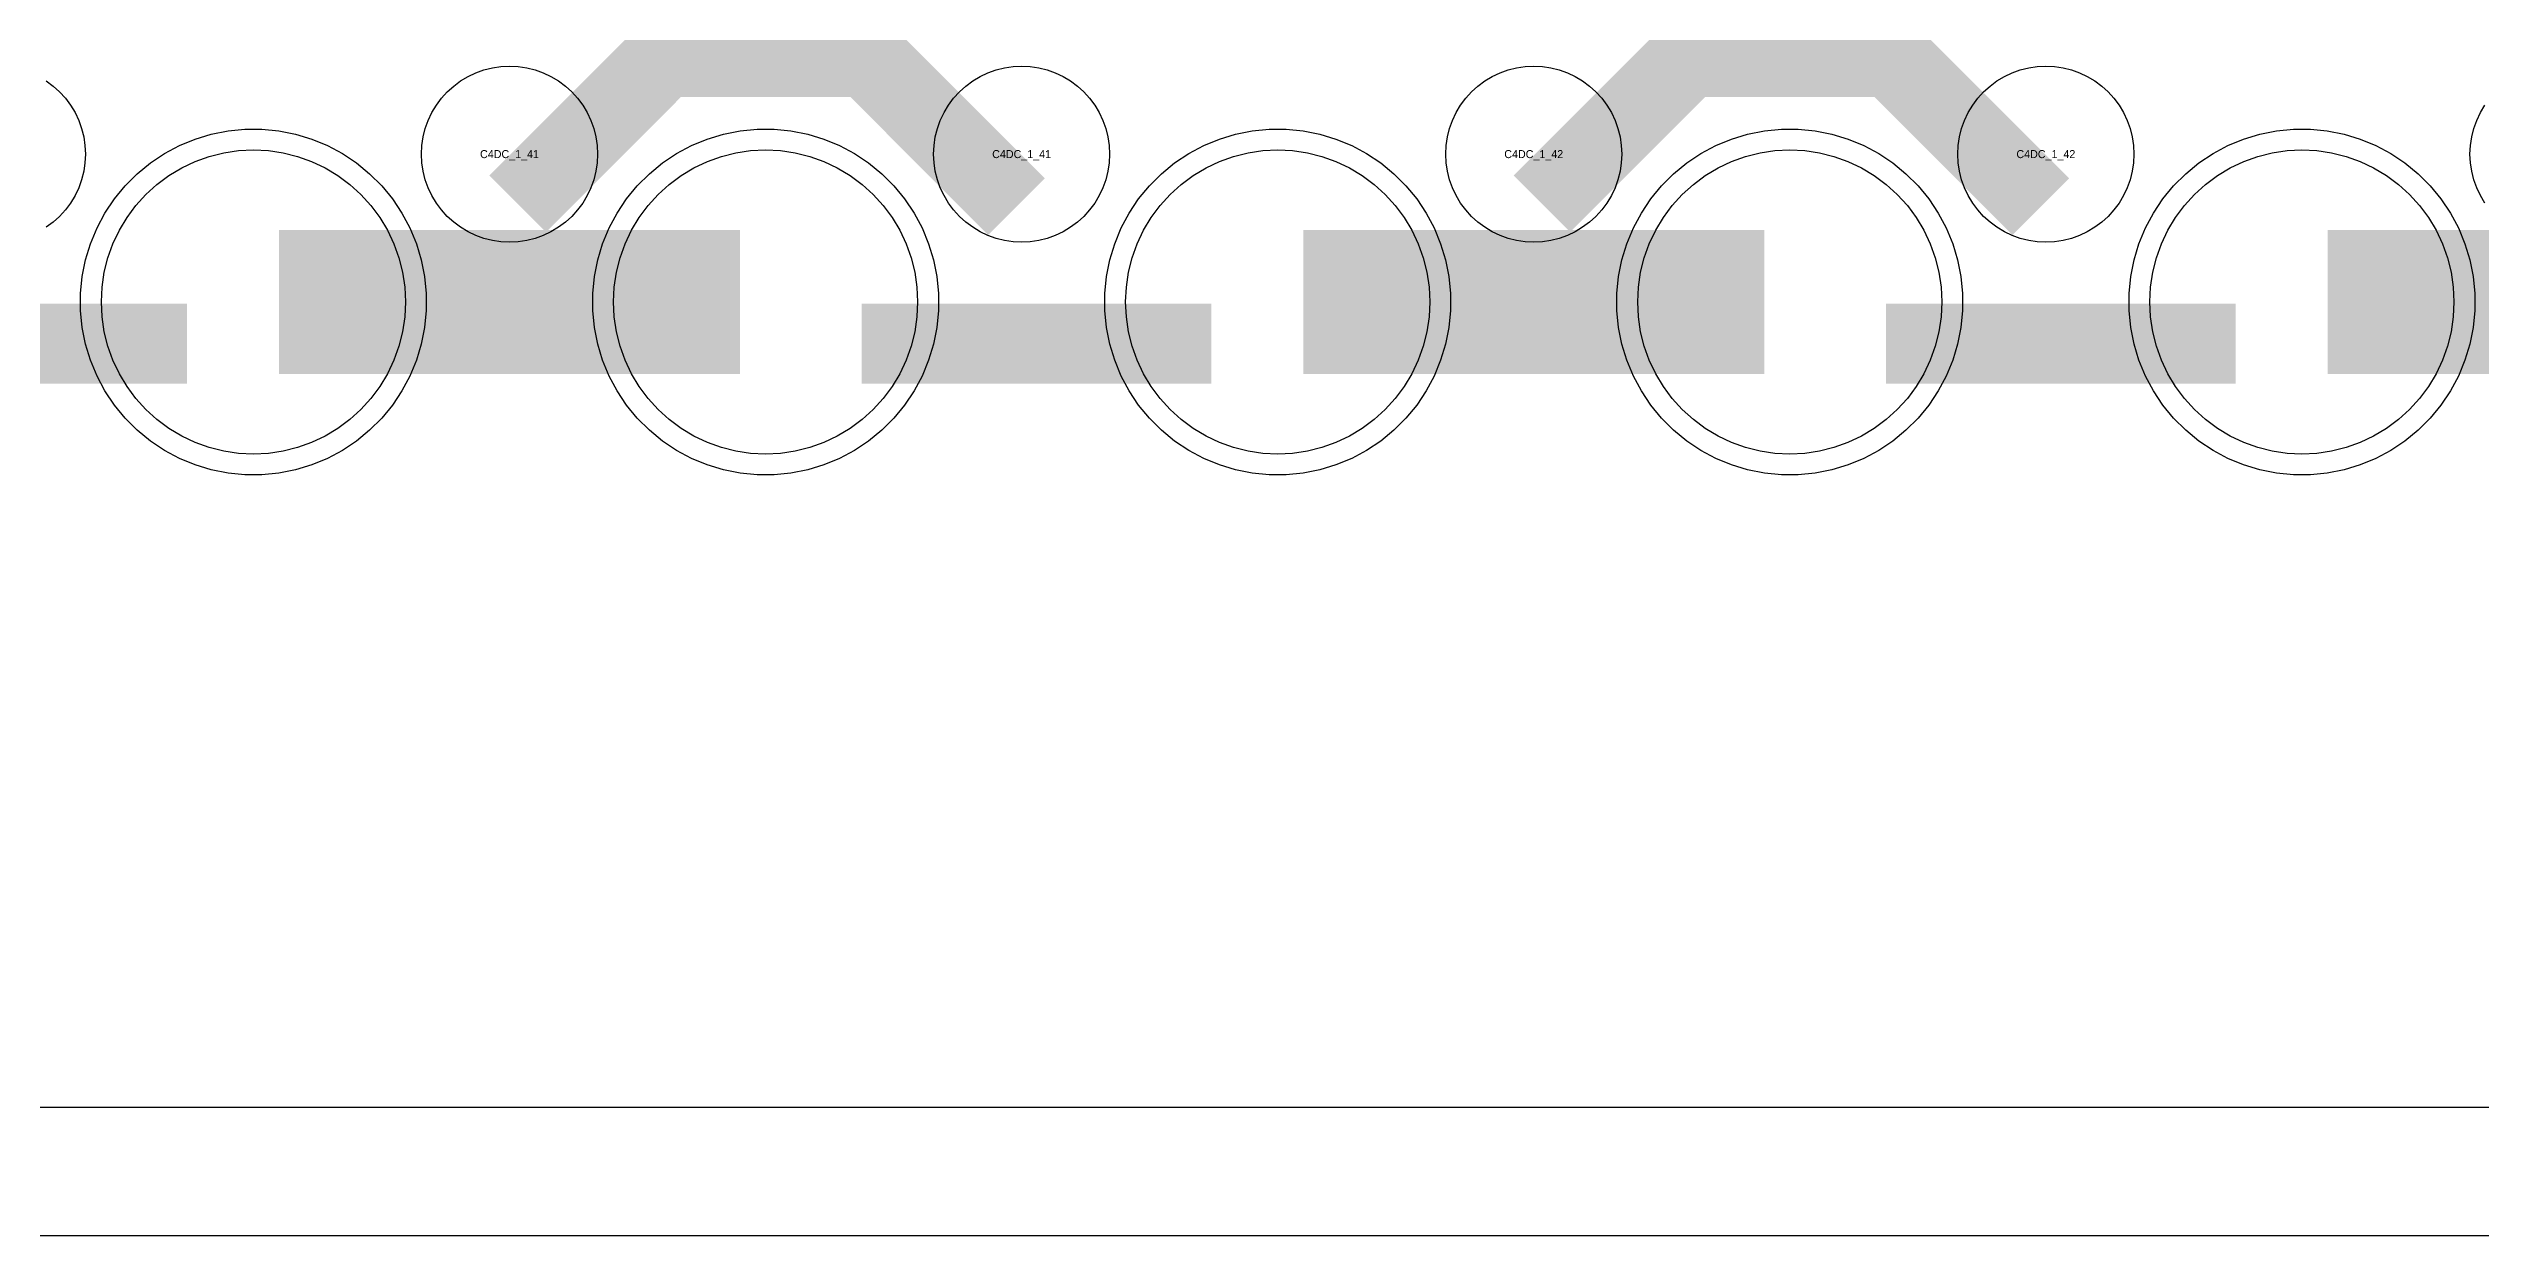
# Model space of a CAD drawing. Extents: x -11880 to 11880, y -14992 to 14992.
# Drawn here: x 976 to 1736, y -14992 to -14622 of the extents above; entities that cross this region are included whole.
import ezdxf
from ezdxf.enums import TextEntityAlignment as Align

# ---------------------------------------------------------------- set-up
doc = ezdxf.new("R2010")
doc.units = 0
doc.header["$MEASUREMENT"] = 0
for name, color, linetype in [('GDS_775_DT_237', 138, 'CONTINUOUS'), ('OUTLINE', 30, 'CONTINUOUS'), ('RDL1_FS', 34, 'CONTINUOUS'), ('RDL_BS', 160, 'CONTINUOUS')]:
    doc.layers.add(name, color=color, linetype=linetype)

msp = doc.modelspace()

# ---------------------------------------------------------------- linework, layer by layer
at = {"layer": 'OUTLINE'}
for points in [[(-11880, -14992.5), (11880, -14992.5), (11880, 14992.5), (-11880, 14992.5)], [(-11840, -14952.5), (11840, -14952.5), (11840, 14952.5), (-11840, 14952.5)]]:
    msp.add_lwpolyline(points, close=True, dxfattribs=at)
at = {"layer": 'RDL1_FS'}
for points in [[(1040, -14748.509), (1035.343, -14748.28), (1030.732, -14747.596), (1026.209, -14746.464), (1021.819, -14744.892), (1017.605, -14742.9), (1013.605, -14740.502), (1009.86, -14737.724), (1006.406, -14734.594), (1003.276, -14731.14), (1000.498, -14727.395), (998.1, -14723.395), (996.108, -14719.181), (994.536, -14714.791), (993.404, -14710.268), (992.72, -14705.657), (992.491, -14701), (992.72, -14696.343), (993.404, -14691.732), (994.536, -14687.209), (996.108, -14682.819), (998.1, -14678.605), (1000.498, -14674.605), (1003.276, -14670.86), (1006.406, -14667.406), (1009.86, -14664.276), (1013.605, -14661.498), (1017.605, -14659.1), (1021.819, -14657.108), (1026.209, -14655.536), (1030.732, -14654.404), (1035.343, -14653.72), (1040, -14653.491), (1044.657, -14653.72), (1049.268, -14654.404), (1053.791, -14655.536), (1058.181, -14657.108), (1062.395, -14659.1), (1066.395, -14661.498), (1070.14, -14664.276), (1073.594, -14667.406), (1076.724, -14670.86), (1079.502, -14674.605), (1081.9, -14678.605), (1083.892, -14682.819), (1085.464, -14687.209), (1086.596, -14691.732), (1087.28, -14696.343), (1087.509, -14701), (1087.28, -14705.657), (1086.596, -14710.268), (1085.464, -14714.791), (1083.892, -14719.181), (1081.9, -14723.395), (1079.502, -14727.395), (1076.724, -14731.14), (1073.594, -14734.594), (1070.14, -14737.724), (1066.395, -14740.502), (1062.395, -14742.9), (1058.181, -14744.892), (1053.791, -14746.464), (1049.268, -14747.596), (1044.657, -14748.28)], [(1200, -14748.509), (1195.343, -14748.28), (1190.732, -14747.596), (1186.209, -14746.464), (1181.819, -14744.892), (1177.605, -14742.9), (1173.605, -14740.502), (1169.86, -14737.724), (1166.406, -14734.594), (1163.276, -14731.14), (1160.498, -14727.395), (1158.1, -14723.395), (1156.108, -14719.181), (1154.536, -14714.791), (1153.404, -14710.268), (1152.72, -14705.657), (1152.491, -14701), (1152.72, -14696.343), (1153.404, -14691.732), (1154.536, -14687.209), (1156.108, -14682.819), (1158.1, -14678.605), (1160.498, -14674.605), (1163.276, -14670.86), (1166.406, -14667.406), (1169.86, -14664.276), (1173.605, -14661.498), (1177.605, -14659.1), (1181.819, -14657.108), (1186.209, -14655.536), (1190.732, -14654.404), (1195.343, -14653.72), (1200, -14653.491), (1204.657, -14653.72), (1209.268, -14654.404), (1213.791, -14655.536), (1218.181, -14657.108), (1222.395, -14659.1), (1226.395, -14661.498), (1230.14, -14664.276), (1233.594, -14667.406), (1236.724, -14670.86), (1239.502, -14674.605), (1241.9, -14678.605), (1243.892, -14682.819), (1245.464, -14687.209), (1246.596, -14691.732), (1247.28, -14696.343), (1247.509, -14701), (1247.28, -14705.657), (1246.596, -14710.268), (1245.464, -14714.791), (1243.892, -14719.181), (1241.9, -14723.395), (1239.502, -14727.395), (1236.724, -14731.14), (1233.594, -14734.594), (1230.14, -14737.724), (1226.395, -14740.502), (1222.395, -14742.9), (1218.181, -14744.892), (1213.791, -14746.464), (1209.268, -14747.596), (1204.657, -14748.28)], [(1360, -14748.509), (1355.343, -14748.28), (1350.732, -14747.596), (1346.209, -14746.464), (1341.819, -14744.892), (1337.605, -14742.9), (1333.605, -14740.502), (1329.86, -14737.724), (1326.406, -14734.594), (1323.276, -14731.14), (1320.498, -14727.395), (1318.1, -14723.395), (1316.108, -14719.181), (1314.536, -14714.791), (1313.404, -14710.268), (1312.72, -14705.657), (1312.491, -14701), (1312.72, -14696.343), (1313.404, -14691.732), (1314.536, -14687.209), (1316.108, -14682.819), (1318.1, -14678.605), (1320.498, -14674.605), (1323.276, -14670.86), (1326.406, -14667.406), (1329.86, -14664.276), (1333.605, -14661.498), (1337.605, -14659.1), (1341.819, -14657.108), (1346.209, -14655.536), (1350.732, -14654.404), (1355.343, -14653.72), (1360, -14653.491), (1364.657, -14653.72), (1369.268, -14654.404), (1373.791, -14655.536), (1378.181, -14657.108), (1382.395, -14659.1), (1386.395, -14661.498), (1390.14, -14664.276), (1393.594, -14667.406), (1396.724, -14670.86), (1399.502, -14674.605), (1401.9, -14678.605), (1403.892, -14682.819), (1405.464, -14687.209), (1406.596, -14691.732), (1407.28, -14696.343), (1407.509, -14701), (1407.28, -14705.657), (1406.596, -14710.268), (1405.464, -14714.791), (1403.892, -14719.181), (1401.9, -14723.395), (1399.502, -14727.395), (1396.724, -14731.14), (1393.594, -14734.594), (1390.14, -14737.724), (1386.395, -14740.502), (1382.395, -14742.9), (1378.181, -14744.892), (1373.791, -14746.464), (1369.268, -14747.596), (1364.657, -14748.28)], [(1520, -14748.509), (1515.343, -14748.28), (1510.732, -14747.596), (1506.209, -14746.464), (1501.819, -14744.892), (1497.605, -14742.9), (1493.605, -14740.502), (1489.86, -14737.724), (1486.406, -14734.594), (1483.276, -14731.14), (1480.498, -14727.395), (1478.1, -14723.395), (1476.108, -14719.181), (1474.536, -14714.791), (1473.404, -14710.268), (1472.72, -14705.657), (1472.491, -14701), (1472.72, -14696.343), (1473.404, -14691.732), (1474.536, -14687.209), (1476.108, -14682.819), (1478.1, -14678.605), (1480.498, -14674.605), (1483.276, -14670.86), (1486.406, -14667.406), (1489.86, -14664.276), (1493.605, -14661.498), (1497.605, -14659.1), (1501.819, -14657.108), (1506.209, -14655.536), (1510.732, -14654.404), (1515.343, -14653.72), (1520, -14653.491), (1524.657, -14653.72), (1529.268, -14654.404), (1533.791, -14655.536), (1538.181, -14657.108), (1542.395, -14659.1), (1546.395, -14661.498), (1550.14, -14664.276), (1553.594, -14667.406), (1556.724, -14670.86), (1559.502, -14674.605), (1561.9, -14678.605), (1563.892, -14682.819), (1565.464, -14687.209), (1566.596, -14691.732), (1567.28, -14696.343), (1567.509, -14701), (1567.28, -14705.657), (1566.596, -14710.268), (1565.464, -14714.791), (1563.892, -14719.181), (1561.9, -14723.395), (1559.502, -14727.395), (1556.724, -14731.14), (1553.594, -14734.594), (1550.14, -14737.724), (1546.395, -14740.502), (1542.395, -14742.9), (1538.181, -14744.892), (1533.791, -14746.464), (1529.268, -14747.596), (1524.657, -14748.28)], [(1680, -14748.509), (1675.343, -14748.28), (1670.732, -14747.596), (1666.209, -14746.464), (1661.819, -14744.892), (1657.605, -14742.9), (1653.605, -14740.502), (1649.86, -14737.724), (1646.406, -14734.594), (1643.276, -14731.14), (1640.498, -14727.395), (1638.1, -14723.395), (1636.108, -14719.181), (1634.536, -14714.791), (1633.404, -14710.268), (1632.72, -14705.657), (1632.491, -14701), (1632.72, -14696.343), (1633.404, -14691.732), (1634.536, -14687.209), (1636.108, -14682.819), (1638.1, -14678.605), (1640.498, -14674.605), (1643.276, -14670.86), (1646.406, -14667.406), (1649.86, -14664.276), (1653.605, -14661.498), (1657.605, -14659.1), (1661.819, -14657.108), (1666.209, -14655.536), (1670.732, -14654.404), (1675.343, -14653.72), (1680, -14653.491), (1684.657, -14653.72), (1689.268, -14654.404), (1693.791, -14655.536), (1698.181, -14657.108), (1702.395, -14659.1), (1706.395, -14661.498), (1710.14, -14664.276), (1713.594, -14667.406), (1716.724, -14670.86), (1719.502, -14674.605), (1721.9, -14678.605), (1723.892, -14682.819), (1725.464, -14687.209), (1726.596, -14691.732), (1727.28, -14696.343), (1727.509, -14701), (1727.28, -14705.657), (1726.596, -14710.268), (1725.464, -14714.791), (1723.892, -14719.181), (1721.9, -14723.395), (1719.502, -14727.395), (1716.724, -14731.14), (1713.594, -14734.594), (1710.14, -14737.724), (1706.395, -14740.502), (1702.395, -14742.9), (1698.181, -14744.892), (1693.791, -14746.464), (1689.268, -14747.596), (1684.657, -14748.28)]]:
    msp.add_lwpolyline(points, close=True, dxfattribs=at)
for points in [[(1048.002, -14701, 45, 45, 0), (1120.002, -14701, 45, 45, 0)], [(1120.002, -14701, 45, 45, 0), (1192.002, -14701, 45, 45, 0)], [(1368.002, -14701, 45, 45, 0), (1440.002, -14701, 45, 45, 0)], [(1440.002, -14701, 45, 45, 0), (1512.002, -14701, 45, 45, 0)], [(1688.002, -14701, 45, 45, 0), (1760.002, -14701, 45, 45, 0)]]:
    msp.add_lwpolyline(points, format="xyseb", dxfattribs=at)
at = {"layer": 'RDL_BS'}
for points in [[(1122.562, -14670.314, 25, 25, 0), (1168.377, -14624.499, 25, 25, 0), (1201.93, -14624.499, 25, 25, 0)], [(1278.401, -14671.213, 25, 25, 0), (1231.687, -14624.499, 25, 25, 0), (1201.929, -14624.499, 25, 25, 0)], [(1442.562, -14670.314, 25, 25, 0), (1488.377, -14624.499, 25, 25, 0), (1521.93, -14624.499, 25, 25, 0)], [(1598.401, -14671.213, 25, 25, 0), (1551.687, -14624.499, 25, 25, 0), (1521.929, -14624.499, 25, 25, 0)], [(910.016, -14714.013, 25, 25, 0), (1019.281, -14714.013, 25, 25, 0)], [(1230.016, -14714.013, 25, 25, 0), (1339.281, -14714.013, 25, 25, 0)], [(1550.016, -14714.013, 25, 25, 0), (1659.281, -14714.013, 25, 25, 0)]]:
    msp.add_lwpolyline(points, format="xyseb", dxfattribs=at)
for points in [[(975.28, -14631.955), (977.443, -14633.558), (979.442, -14635.37), (981.254, -14637.369), (982.857, -14639.532), (984.25, -14641.856), (985.402, -14644.293), (986.309, -14646.828), (986.966, -14649.447), (987.362, -14652.119), (987.494, -14654.812), (987.362, -14657.505), (986.966, -14660.177), (986.309, -14662.796), (985.402, -14665.331), (984.25, -14667.768), (982.857, -14670.092), (981.254, -14672.255), (979.442, -14674.254), (977.443, -14676.066), (975.28, -14677.669)], [(1737.143, -14670.092), (1735.75, -14667.768), (1734.598, -14665.331), (1733.691, -14662.796), (1733.034, -14660.177), (1732.638, -14657.505), (1732.506, -14654.812), (1732.638, -14652.119), (1733.034, -14649.447), (1733.691, -14646.828), (1734.598, -14644.293), (1735.75, -14641.856), (1737.143, -14639.532)]]:
    msp.add_lwpolyline(points, dxfattribs=at)
for points in [[(1120, -14682.306), (1117.307, -14682.174), (1114.635, -14681.778), (1112.016, -14681.121), (1109.481, -14680.214), (1107.044, -14679.062), (1104.72, -14677.669), (1102.557, -14676.066), (1100.558, -14674.254), (1098.746, -14672.255), (1097.143, -14670.092), (1095.75, -14667.768), (1094.598, -14665.331), (1093.691, -14662.796), (1093.034, -14660.177), (1092.638, -14657.505), (1092.506, -14654.812), (1092.638, -14652.119), (1093.034, -14649.447), (1093.691, -14646.828), (1094.598, -14644.293), (1095.75, -14641.856), (1097.143, -14639.532), (1098.746, -14637.369), (1100.558, -14635.37), (1102.557, -14633.558), (1104.72, -14631.955), (1107.044, -14630.562), (1109.481, -14629.41), (1112.016, -14628.503), (1114.635, -14627.846), (1117.307, -14627.45), (1120, -14627.318), (1122.693, -14627.45), (1125.365, -14627.846), (1127.984, -14628.503), (1130.519, -14629.41), (1132.956, -14630.562), (1135.28, -14631.955), (1137.443, -14633.558), (1139.442, -14635.37), (1141.254, -14637.369), (1142.857, -14639.532), (1144.25, -14641.856), (1145.402, -14644.293), (1146.309, -14646.828), (1146.966, -14649.447), (1147.362, -14652.119), (1147.494, -14654.812), (1147.362, -14657.505), (1146.966, -14660.177), (1146.309, -14662.796), (1145.402, -14665.331), (1144.25, -14667.768), (1142.857, -14670.092), (1141.254, -14672.255), (1139.442, -14674.254), (1137.443, -14676.066), (1135.28, -14677.669), (1132.956, -14679.062), (1130.519, -14680.214), (1127.984, -14681.121), (1125.365, -14681.778), (1122.693, -14682.174)], [(1280, -14682.306), (1277.307, -14682.174), (1274.635, -14681.778), (1272.016, -14681.121), (1269.481, -14680.214), (1267.044, -14679.062), (1264.72, -14677.669), (1262.557, -14676.066), (1260.558, -14674.254), (1258.746, -14672.255), (1257.143, -14670.092), (1255.75, -14667.768), (1254.598, -14665.331), (1253.691, -14662.796), (1253.034, -14660.177), (1252.638, -14657.505), (1252.506, -14654.812), (1252.638, -14652.119), (1253.034, -14649.447), (1253.691, -14646.828), (1254.598, -14644.293), (1255.75, -14641.856), (1257.143, -14639.532), (1258.746, -14637.369), (1260.558, -14635.37), (1262.557, -14633.558), (1264.72, -14631.955), (1267.044, -14630.562), (1269.481, -14629.41), (1272.016, -14628.503), (1274.635, -14627.846), (1277.307, -14627.45), (1280, -14627.318), (1282.693, -14627.45), (1285.365, -14627.846), (1287.984, -14628.503), (1290.519, -14629.41), (1292.956, -14630.562), (1295.28, -14631.955), (1297.443, -14633.558), (1299.442, -14635.37), (1301.254, -14637.369), (1302.857, -14639.532), (1304.25, -14641.856), (1305.402, -14644.293), (1306.309, -14646.828), (1306.966, -14649.447), (1307.362, -14652.119), (1307.494, -14654.812), (1307.362, -14657.505), (1306.966, -14660.177), (1306.309, -14662.796), (1305.402, -14665.331), (1304.25, -14667.768), (1302.857, -14670.092), (1301.254, -14672.255), (1299.442, -14674.254), (1297.443, -14676.066), (1295.28, -14677.669), (1292.956, -14679.062), (1290.519, -14680.214), (1287.984, -14681.121), (1285.365, -14681.778), (1282.693, -14682.174)], [(1440, -14682.306), (1437.307, -14682.174), (1434.635, -14681.778), (1432.016, -14681.121), (1429.481, -14680.214), (1427.044, -14679.062), (1424.72, -14677.669), (1422.557, -14676.066), (1420.558, -14674.254), (1418.746, -14672.255), (1417.143, -14670.092), (1415.75, -14667.768), (1414.598, -14665.331), (1413.691, -14662.796), (1413.034, -14660.177), (1412.638, -14657.505), (1412.506, -14654.812), (1412.638, -14652.119), (1413.034, -14649.447), (1413.691, -14646.828), (1414.598, -14644.293), (1415.75, -14641.856), (1417.143, -14639.532), (1418.746, -14637.369), (1420.558, -14635.37), (1422.557, -14633.558), (1424.72, -14631.955), (1427.044, -14630.562), (1429.481, -14629.41), (1432.016, -14628.503), (1434.635, -14627.846), (1437.307, -14627.45), (1440, -14627.318), (1442.693, -14627.45), (1445.365, -14627.846), (1447.984, -14628.503), (1450.519, -14629.41), (1452.956, -14630.562), (1455.28, -14631.955), (1457.443, -14633.558), (1459.442, -14635.37), (1461.254, -14637.369), (1462.857, -14639.532), (1464.25, -14641.856), (1465.402, -14644.293), (1466.309, -14646.828), (1466.966, -14649.447), (1467.362, -14652.119), (1467.494, -14654.812), (1467.362, -14657.505), (1466.966, -14660.177), (1466.309, -14662.796), (1465.402, -14665.331), (1464.25, -14667.768), (1462.857, -14670.092), (1461.254, -14672.255), (1459.442, -14674.254), (1457.443, -14676.066), (1455.28, -14677.669), (1452.956, -14679.062), (1450.519, -14680.214), (1447.984, -14681.121), (1445.365, -14681.778), (1442.693, -14682.174)], [(1600, -14682.306), (1597.307, -14682.174), (1594.635, -14681.778), (1592.016, -14681.121), (1589.481, -14680.214), (1587.044, -14679.062), (1584.72, -14677.669), (1582.557, -14676.066), (1580.558, -14674.254), (1578.746, -14672.255), (1577.143, -14670.092), (1575.75, -14667.768), (1574.598, -14665.331), (1573.691, -14662.796), (1573.034, -14660.177), (1572.638, -14657.505), (1572.506, -14654.812), (1572.638, -14652.119), (1573.034, -14649.447), (1573.691, -14646.828), (1574.598, -14644.293), (1575.75, -14641.856), (1577.143, -14639.532), (1578.746, -14637.369), (1580.558, -14635.37), (1582.557, -14633.558), (1584.72, -14631.955), (1587.044, -14630.562), (1589.481, -14629.41), (1592.016, -14628.503), (1594.635, -14627.846), (1597.307, -14627.45), (1600, -14627.318), (1602.693, -14627.45), (1605.365, -14627.846), (1607.984, -14628.503), (1610.519, -14629.41), (1612.956, -14630.562), (1615.28, -14631.955), (1617.443, -14633.558), (1619.442, -14635.37), (1621.254, -14637.369), (1622.857, -14639.532), (1624.25, -14641.856), (1625.402, -14644.293), (1626.309, -14646.828), (1626.966, -14649.447), (1627.362, -14652.119), (1627.494, -14654.812), (1627.362, -14657.505), (1626.966, -14660.177), (1626.309, -14662.796), (1625.402, -14665.331), (1624.25, -14667.768), (1622.857, -14670.092), (1621.254, -14672.255), (1619.442, -14674.254), (1617.443, -14676.066), (1615.28, -14677.669), (1612.956, -14679.062), (1610.519, -14680.214), (1607.984, -14681.121), (1605.365, -14681.778), (1602.693, -14682.174)], [(1037.356, -14755), (1032.062, -14754.483), (1026.835, -14753.437), (1021.795, -14751.906), (1016.885, -14749.875), (1012.223, -14747.383), (1007.809, -14744.436), (1003.708, -14741.074), (999.926, -14737.292), (996.564, -14733.191), (993.617, -14728.777), (991.125, -14724.115), (989.094, -14719.205), (987.563, -14714.165), (986.517, -14708.938), (986, -14703.644), (986, -14698.356), (986.517, -14693.062), (987.563, -14687.835), (989.094, -14682.795), (991.125, -14677.885), (993.617, -14673.223), (996.564, -14668.809), (999.926, -14664.708), (1003.708, -14660.926), (1007.809, -14657.564), (1012.223, -14654.617), (1016.885, -14652.125), (1021.795, -14650.094), (1026.835, -14648.563), (1032.062, -14647.517), (1037.356, -14647), (1042.644, -14647), (1047.938, -14647.517), (1053.165, -14648.563), (1058.205, -14650.094), (1063.115, -14652.125), (1067.777, -14654.617), (1072.191, -14657.564), (1076.292, -14660.926), (1080.074, -14664.708), (1083.436, -14668.809), (1086.383, -14673.223), (1088.875, -14677.885), (1090.906, -14682.795), (1092.437, -14687.835), (1093.483, -14693.062), (1094, -14698.356), (1094, -14703.644), (1093.483, -14708.938), (1092.437, -14714.165), (1090.906, -14719.205), (1088.875, -14724.115), (1086.383, -14728.777), (1083.436, -14733.191), (1080.074, -14737.292), (1076.292, -14741.074), (1072.191, -14744.436), (1067.777, -14747.383), (1063.115, -14749.875), (1058.205, -14751.906), (1053.165, -14753.437), (1047.938, -14754.483), (1042.644, -14755)], [(1197.356, -14755), (1192.062, -14754.483), (1186.835, -14753.437), (1181.795, -14751.906), (1176.885, -14749.875), (1172.223, -14747.383), (1167.809, -14744.436), (1163.708, -14741.074), (1159.926, -14737.292), (1156.564, -14733.191), (1153.617, -14728.777), (1151.125, -14724.115), (1149.094, -14719.205), (1147.563, -14714.165), (1146.517, -14708.938), (1146, -14703.644), (1146, -14698.356), (1146.517, -14693.062), (1147.563, -14687.835), (1149.094, -14682.795), (1151.125, -14677.885), (1153.617, -14673.223), (1156.564, -14668.809), (1159.926, -14664.708), (1163.708, -14660.926), (1167.809, -14657.564), (1172.223, -14654.617), (1176.885, -14652.125), (1181.795, -14650.094), (1186.835, -14648.563), (1192.062, -14647.517), (1197.356, -14647), (1202.644, -14647), (1207.938, -14647.517), (1213.165, -14648.563), (1218.205, -14650.094), (1223.115, -14652.125), (1227.777, -14654.617), (1232.191, -14657.564), (1236.292, -14660.926), (1240.074, -14664.708), (1243.436, -14668.809), (1246.383, -14673.223), (1248.875, -14677.885), (1250.906, -14682.795), (1252.437, -14687.835), (1253.483, -14693.062), (1254, -14698.356), (1254, -14703.644), (1253.483, -14708.938), (1252.437, -14714.165), (1250.906, -14719.205), (1248.875, -14724.115), (1246.383, -14728.777), (1243.436, -14733.191), (1240.074, -14737.292), (1236.292, -14741.074), (1232.191, -14744.436), (1227.777, -14747.383), (1223.115, -14749.875), (1218.205, -14751.906), (1213.165, -14753.437), (1207.938, -14754.483), (1202.644, -14755)], [(1357.356, -14755), (1352.062, -14754.483), (1346.835, -14753.437), (1341.795, -14751.906), (1336.885, -14749.875), (1332.223, -14747.383), (1327.809, -14744.436), (1323.708, -14741.074), (1319.926, -14737.292), (1316.564, -14733.191), (1313.617, -14728.777), (1311.125, -14724.115), (1309.094, -14719.205), (1307.563, -14714.165), (1306.517, -14708.938), (1306, -14703.644), (1306, -14698.356), (1306.517, -14693.062), (1307.563, -14687.835), (1309.094, -14682.795), (1311.125, -14677.885), (1313.617, -14673.223), (1316.564, -14668.809), (1319.926, -14664.708), (1323.708, -14660.926), (1327.809, -14657.564), (1332.223, -14654.617), (1336.885, -14652.125), (1341.795, -14650.094), (1346.835, -14648.563), (1352.062, -14647.517), (1357.356, -14647), (1362.644, -14647), (1367.938, -14647.517), (1373.165, -14648.563), (1378.205, -14650.094), (1383.115, -14652.125), (1387.777, -14654.617), (1392.191, -14657.564), (1396.292, -14660.926), (1400.074, -14664.708), (1403.436, -14668.809), (1406.383, -14673.223), (1408.875, -14677.885), (1410.906, -14682.795), (1412.437, -14687.835), (1413.483, -14693.062), (1414, -14698.356), (1414, -14703.644), (1413.483, -14708.938), (1412.437, -14714.165), (1410.906, -14719.205), (1408.875, -14724.115), (1406.383, -14728.777), (1403.436, -14733.191), (1400.074, -14737.292), (1396.292, -14741.074), (1392.191, -14744.436), (1387.777, -14747.383), (1383.115, -14749.875), (1378.205, -14751.906), (1373.165, -14753.437), (1367.938, -14754.483), (1362.644, -14755)], [(1517.356, -14755), (1512.062, -14754.483), (1506.835, -14753.437), (1501.795, -14751.906), (1496.885, -14749.875), (1492.223, -14747.383), (1487.809, -14744.436), (1483.708, -14741.074), (1479.926, -14737.292), (1476.564, -14733.191), (1473.617, -14728.777), (1471.125, -14724.115), (1469.094, -14719.205), (1467.563, -14714.165), (1466.517, -14708.938), (1466, -14703.644), (1466, -14698.356), (1466.517, -14693.062), (1467.563, -14687.835), (1469.094, -14682.795), (1471.125, -14677.885), (1473.617, -14673.223), (1476.564, -14668.809), (1479.926, -14664.708), (1483.708, -14660.926), (1487.809, -14657.564), (1492.223, -14654.617), (1496.885, -14652.125), (1501.795, -14650.094), (1506.835, -14648.563), (1512.062, -14647.517), (1517.356, -14647), (1522.644, -14647), (1527.938, -14647.517), (1533.165, -14648.563), (1538.205, -14650.094), (1543.115, -14652.125), (1547.777, -14654.617), (1552.191, -14657.564), (1556.292, -14660.926), (1560.074, -14664.708), (1563.436, -14668.809), (1566.383, -14673.223), (1568.875, -14677.885), (1570.906, -14682.795), (1572.437, -14687.835), (1573.483, -14693.062), (1574, -14698.356), (1574, -14703.644), (1573.483, -14708.938), (1572.437, -14714.165), (1570.906, -14719.205), (1568.875, -14724.115), (1566.383, -14728.777), (1563.436, -14733.191), (1560.074, -14737.292), (1556.292, -14741.074), (1552.191, -14744.436), (1547.777, -14747.383), (1543.115, -14749.875), (1538.205, -14751.906), (1533.165, -14753.437), (1527.938, -14754.483), (1522.644, -14755)], [(1677.356, -14755), (1672.062, -14754.483), (1666.835, -14753.437), (1661.795, -14751.906), (1656.885, -14749.875), (1652.223, -14747.383), (1647.809, -14744.436), (1643.708, -14741.074), (1639.926, -14737.292), (1636.564, -14733.191), (1633.617, -14728.777), (1631.125, -14724.115), (1629.094, -14719.205), (1627.563, -14714.165), (1626.517, -14708.938), (1626, -14703.644), (1626, -14698.356), (1626.517, -14693.062), (1627.563, -14687.835), (1629.094, -14682.795), (1631.125, -14677.885), (1633.617, -14673.223), (1636.564, -14668.809), (1639.926, -14664.708), (1643.708, -14660.926), (1647.809, -14657.564), (1652.223, -14654.617), (1656.885, -14652.125), (1661.795, -14650.094), (1666.835, -14648.563), (1672.062, -14647.517), (1677.356, -14647), (1682.644, -14647), (1687.938, -14647.517), (1693.165, -14648.563), (1698.205, -14650.094), (1703.115, -14652.125), (1707.777, -14654.617), (1712.191, -14657.564), (1716.292, -14660.926), (1720.074, -14664.708), (1723.436, -14668.809), (1726.383, -14673.223), (1728.875, -14677.885), (1730.906, -14682.795), (1732.437, -14687.835), (1733.483, -14693.062), (1734, -14698.356), (1734, -14703.644), (1733.483, -14708.938), (1732.437, -14714.165), (1730.906, -14719.205), (1728.875, -14724.115), (1726.383, -14728.777), (1723.436, -14733.191), (1720.074, -14737.292), (1716.292, -14741.074), (1712.191, -14744.436), (1707.777, -14747.383), (1703.115, -14749.875), (1698.205, -14751.906), (1693.165, -14753.437), (1687.938, -14754.483), (1682.644, -14755)]]:
    msp.add_lwpolyline(points, close=True, dxfattribs=at)

# ---------------------------------------------------------------- texts
at = {"layer": 'GDS_775_DT_237'}
for s, p in [('C4DC_1_41', (1120, -14654.812)), ('C4DC_1_41', (1120, -14654.812)), ('C4DC_1_41', (1280, -14654.812)), ('C4DC_1_41', (1280, -14654.812)), ('C4DC_1_42', (1440, -14654.812)), ('C4DC_1_42', (1440, -14654.812)), ('C4DC_1_42', (1600, -14654.812)), ('C4DC_1_42', (1600, -14654.812))]:
    msp.add_text(s, height=2.5, dxfattribs=at).set_placement(p, align=Align.MIDDLE_CENTER)

doc.saveas('drawing.dxf')
